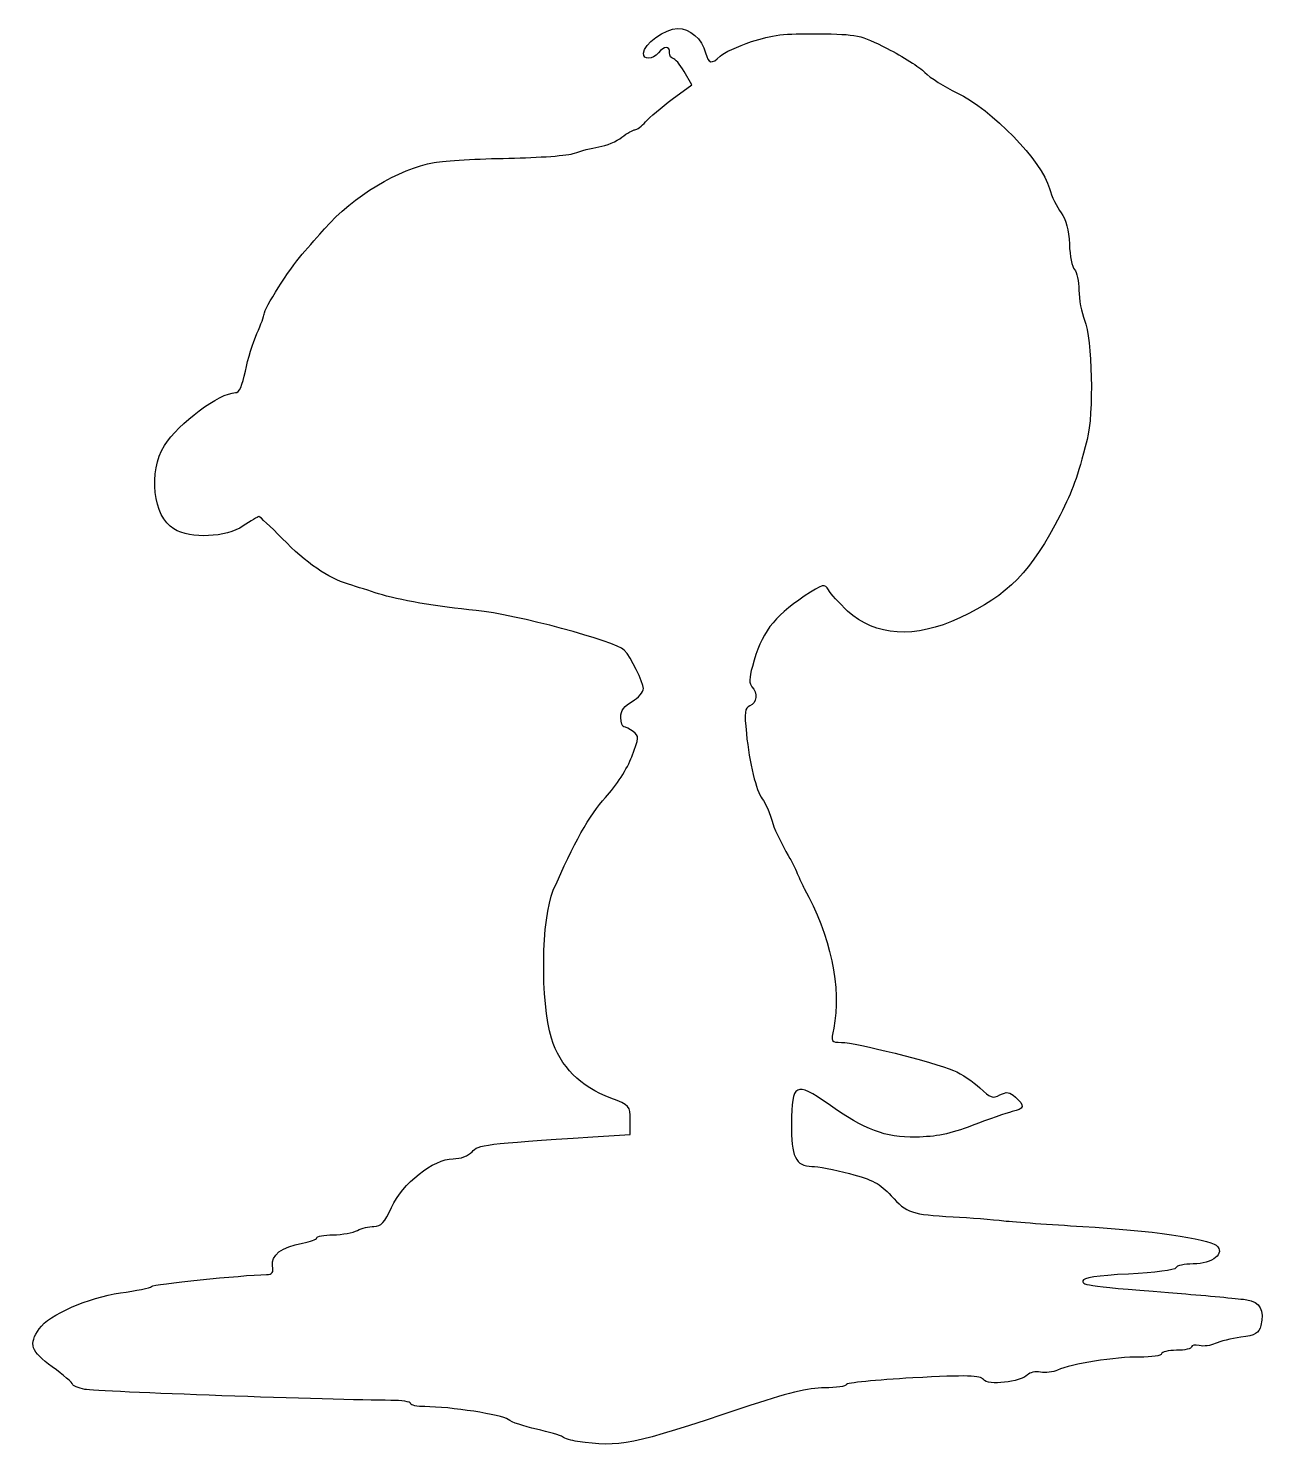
# Model space of a CAD drawing. Extents: x 9.7 to 93.3, y 4.1 to 100.1.
import ezdxf

# ---------------------------------------------------------------- set-up
doc = ezdxf.new("R2010")
doc.units = 0
doc.layers.add('Layer_2', color=7, linetype='CONTINUOUS')

msp = doc.modelspace()

# ---------------------------------------------------------------- linework, layer by layer
at = {"layer": 'Layer_2', "color": 7}
for points in [[(53.26724, 95.285049), (54.591482, 96.268343), (54.067649, 97.15617)], [(47.879, 25.106934), (50.418997, 25.273), (50.418997, 26.25381)]]:
    msp.add_lwpolyline(points, dxfattribs=at)
msp.add_lwpolyline([(46.862989, 4.505534)], close=True, dxfattribs=at)
for points in [[(51.307997, 98.402418), (51.307997, 98.990099), (52.803909, 100.075997), (53.613489, 100.075997)], [(53.613489, 100.075997), (54.463495, 100.075997), (55.285211, 99.367219), (55.520074, 98.431458)], [(53.085997, 98.424997), (53.085997, 98.913108), (52.729093, 98.913108), (52.323997, 98.424997)], [(56.507565, 98.199849), (56.732982, 98.425267), (57.684122, 98.865473), (58.621208, 99.178084)], [(58.621208, 99.178084), (60.012059, 99.64207), (60.838183, 99.740026), (63.118997, 99.711397)], [(63.118997, 99.711397), (65.819512, 99.677499), (65.976471, 99.644071), (67.809954, 98.712342)], [(52.323997, 98.424997), (51.924582, 97.943731), (51.307997, 97.930028), (51.307997, 98.402418)], [(53.31491, 98.043997), (53.189008, 98.043997), (53.085997, 98.215447), (53.085997, 98.424997)], [(54.067649, 97.15617), (53.779544, 97.644475), (53.440812, 98.043997), (53.31491, 98.043997)], [(55.520074, 98.431458), (55.707246, 97.68571), (55.939055, 97.63134), (56.507565, 98.199849)], [(67.809954, 98.712342), (68.85328, 98.182151), (69.99628, 97.455019), (70.349954, 97.096493)], [(70.349954, 97.096493), (70.703628, 96.737968), (71.678797, 96.11885), (72.516997, 95.720675)], [(51.45913, 93.759876), (51.725259, 94.057909), (52.538908, 94.744237), (53.26724, 95.285049)], [(72.516997, 95.720675), (74.875763, 94.600177), (78.273106, 91.089339), (78.78196, 89.246412)], [(49.861793, 92.716673), (50.212326, 92.992402), (50.606259, 93.217998), (50.737196, 93.217998)], [(50.737196, 93.217998), (50.868133, 93.217998), (51.193004, 93.461843), (51.45913, 93.759876)], [(48.29773, 92.062458), (48.807434, 92.146548), (49.511262, 92.440944), (49.861793, 92.716673)], [(37.167368, 91.002304), (37.889865, 91.127778), (40.156223, 91.259291), (42.203722, 91.294554)], [(42.203722, 91.294554), (44.251219, 91.329817), (46.251469, 91.482621), (46.648722, 91.634118)], [(46.648722, 91.634118), (47.045973, 91.785616), (47.788028, 91.978368), (48.29773, 92.062458)], [(29.732983, 86.511266), (31.686675, 88.728708), (34.757558, 90.5838), (37.167368, 91.002304)], [(78.78196, 89.246412), (78.924528, 88.730075), (79.274638, 87.991843), (79.559978, 87.605896)], [(79.559978, 87.605896), (79.915345, 87.125238), (80.094436, 86.455895), (80.12847, 85.481207)], [(28.228891, 84.797815), (28.69865, 85.33446), (29.375494, 86.105513), (29.732983, 86.511266)], [(80.12847, 85.481207), (80.155796, 84.698575), (80.311771, 83.924626), (80.475077, 83.761319)], [(25.653999, 80.748019), (25.653999, 81.128508), (27.344897, 83.787955), (28.228891, 84.797815)], [(80.475077, 83.761319), (80.638383, 83.598012), (80.771997, 82.969237), (80.771997, 82.36404)], [(80.771997, 82.36404), (80.771997, 81.758843), (80.945707, 80.847943), (81.158011, 80.339817)], [(25.166458, 79.445293), (25.434607, 80.042755), (25.653999, 80.628982), (25.653999, 80.748019)], [(81.158011, 80.339817), (81.672999, 79.10728), (81.780406, 73.987668), (81.327461, 72.262997)], [(24.386242, 76.898498), (24.547214, 77.701773), (24.898311, 78.847831), (25.166458, 79.445293)], [(23.71817, 75.437998), (23.971909, 75.437998), (24.188417, 75.911315), (24.386242, 76.898498)], [(18.907362, 71.857224), (19.863827, 73.372366), (22.639028, 75.437998), (23.71817, 75.437998)], [(81.327461, 72.262997), (80.620695, 69.571873), (80.381351, 68.904493), (79.496796, 67.158457)], [(19.540939, 66.21748), (18.141914, 67.043906), (17.79851, 70.10069), (18.907362, 71.857224)], [(24.232834, 66.420997), (23.073925, 65.634542), (20.701952, 65.531653), (19.540939, 66.21748)], [(25.301357, 67.055997), (25.228318, 67.055997), (24.747483, 66.770247), (24.232834, 66.420997)], [(26.877576, 65.581048), (26.083694, 66.392272), (25.374395, 67.055997), (25.301357, 67.055997)], [(79.496796, 67.158457), (77.57373, 63.362488), (75.97888, 61.725662), (72.72229, 60.205631)], [(31.369, 62.47829), (29.929008, 62.921314), (28.544372, 63.877846), (26.877576, 65.581048)], [(33.401, 61.834093), (32.8422, 62.016484), (31.9278, 62.306372), (31.369, 62.47829)], [(63.820778, 62.101648), (63.574557, 62.541618), (63.470512, 62.513612), (62.195358, 61.664154)], [(40.005, 60.703822), (37.359005, 60.959169), (34.673278, 61.418832), (33.401, 61.834093)], [(62.195358, 61.664154), (60.08153, 60.256005), (59.286055, 59.184495), (58.679495, 56.928253)], [(65.125417, 60.667133), (64.55255, 61.197583), (63.96546, 61.843116), (63.820778, 62.101648)], [(50.017722, 58.022641), (49.442944, 58.625941), (42.628799, 60.450616), (40.005, 60.703822)], [(72.72229, 60.205631), (69.67106, 58.781453), (66.985716, 58.944584), (65.125417, 60.667133)], [(51.306394, 55.427772), (51.307981, 55.85574), (50.464971, 57.553191), (50.017722, 58.022641)], [(58.679495, 56.928253), (58.466191, 56.13482), (58.459034, 55.739363), (58.654439, 55.543953)], [(50.544394, 54.558311), (50.96261, 54.79629), (51.30551, 55.187546), (51.306394, 55.427772)], [(58.654439, 55.543953), (59.06153, 55.136862), (58.985298, 54.432338), (58.514615, 54.25172)], [(49.784, 53.478811), (49.784, 53.9315), (50.012211, 54.255485), (50.544394, 54.558311)], [(58.514615, 54.25172), (58.164156, 54.117235), (58.127921, 53.832794), (58.276561, 52.383047)], [(49.989452, 52.831997), (49.876453, 52.831997), (49.784, 53.123065), (49.784, 53.478811)], [(50.625584, 52.514497), (50.388708, 52.689122), (50.10245, 52.831997), (49.989452, 52.831997)], [(50.530765, 50.817709), (51.021901, 52.106809), (51.0281, 52.217762), (50.625584, 52.514497)], [(58.276561, 52.383047), (58.481793, 50.381352), (58.943335, 48.47736), (59.344396, 47.977938)], [(48.746307, 48.060909), (49.468849, 48.851484), (50.229175, 50.026107), (50.530765, 50.817709)], [(45.217411, 41.783), (46.57725, 44.938635), (47.670905, 46.884246), (48.746307, 48.060909)], [(59.344396, 47.977938), (59.57647, 47.688944), (59.864723, 47.004589), (60.08147, 46.228)], [(60.08147, 46.228), (60.155939, 45.961189), (60.978979, 44.305641), (61.217937, 43.942)], [(61.217937, 43.942), (61.355637, 43.73245), (61.582258, 43.27525), (61.72154, 42.926)], [(61.72154, 42.926), (61.860824, 42.57675), (62.072486, 42.11955), (62.191897, 41.91)], [(45.090707, 31.780451), (44.334769, 34.219324), (44.406754, 39.901786), (45.217411, 41.783)], [(62.191897, 41.91), (63.949027, 38.826551), (64.733207, 35.099736), (64.182739, 32.4485)], [(49.112562, 27.721965), (47.035085, 28.496935), (45.6867, 29.857599), (45.090707, 31.780451)], [(64.182739, 32.4485), (63.990278, 31.521538), (64.004703, 31.496), (64.720713, 31.496)], [(64.720713, 31.496), (65.622321, 31.496), (70.927965, 30.164918), (72.288606, 29.597366)], [(63.806962, 27.328609), (61.60743, 28.866187), (61.348832, 28.728768), (61.319148, 26.006589)], [(72.288606, 29.597366), (72.83332, 29.370155), (73.638241, 28.836578), (74.077314, 28.411644)], [(74.077314, 28.411644), (74.771224, 27.740081), (74.948394, 27.677973), (75.431944, 27.936761)], [(75.431944, 27.936761), (75.887257, 28.180437), (76.076646, 28.154498), (76.475124, 27.793879)], [(50.418997, 26.25381), (50.418997, 27.201932), (50.375455, 27.250864), (49.112562, 27.721965)], [(69.740457, 25.090027), (67.61816, 25.068041), (66.363691, 25.541325), (63.806962, 27.328609)], [(76.475124, 27.793879), (77.130534, 27.200741), (77.089418, 27.009757), (76.263495, 26.810848)], [(61.319148, 26.006589), (61.294727, 23.768764), (61.608563, 23.116945), (62.713862, 23.109645)], [(76.263495, 26.810848), (75.87932, 26.718326), (74.661125, 26.297504), (73.556397, 25.875689)], [(39.720658, 24.096475), (40.16284, 24.585078), (40.460036, 24.621887), (47.879, 25.106934)], [(73.556397, 25.875689), (72.038887, 25.296262), (71.105914, 25.104172), (69.740457, 25.090027)], [(38.430785, 23.622), (38.948423, 23.622), (39.46235, 23.811047), (39.720658, 24.096475)], [(34.270347, 20.330919), (35.000859, 21.947293), (37.117946, 23.622), (38.430785, 23.622)], [(62.713862, 23.109645), (63.076384, 23.107264), (64.222138, 22.884784), (65.259979, 22.615276)], [(65.259979, 22.615276), (66.830345, 22.207477), (67.302457, 21.955149), (68.073659, 21.111464)], [(33.085024, 19.05), (33.567555, 19.05), (33.80971, 19.311686), (34.270347, 20.330919)], [(68.073659, 21.111464), (69.126489, 19.959688), (69.447436, 19.851465), (72.262995, 19.698843)], [(72.262995, 19.698843), (73.380595, 19.638261), (74.923645, 19.517715), (75.691995, 19.430963)], [(75.691995, 19.430963), (76.460345, 19.344214), (78.860645, 19.171441), (81.025995, 19.047031)], [(28.2575, 17.916477), (28.781375, 18.012209), (29.21, 18.174012), (29.21, 18.276038)], [(29.21, 18.276038), (29.21, 18.378062), (29.712224, 18.469131), (30.326052, 18.478413)], [(30.326052, 18.478413), (30.939883, 18.487673), (31.675319, 18.620094), (31.960354, 18.772643)], [(31.960354, 18.772643), (32.24539, 18.925188), (32.751493, 19.05), (33.085024, 19.05)], [(81.025995, 19.047031), (85.554508, 18.78684), (89.502935, 18.228209), (90.055647, 17.769499)], [(26.222835, 16.389966), (26.088817, 17.091036), (26.844995, 17.658358), (28.2575, 17.916477)], [(90.055647, 17.769499), (90.704059, 17.23136), (89.813537, 16.51), (88.500789, 16.51)], [(25.803654, 15.793987), (26.217768, 15.803988), (26.309827, 15.934894), (26.222835, 16.389966)], [(88.500789, 16.51), (87.905429, 16.51), (87.378797, 16.391427), (87.330492, 16.246507)], [(18.033999, 14.989307), (18.14082, 15.134095), (24.118853, 15.75322), (25.803654, 15.793987)], [(84.134322, 15.826732), (81.971983, 15.718009), (81.025987, 15.577637), (81.025987, 15.365495)], [(81.025987, 15.365495), (81.025987, 15.054651), (81.343235, 15.014451), (88.010987, 14.48036)], [(87.330492, 16.246507), (87.280163, 16.09553), (85.915368, 15.916283), (84.134322, 15.826732)], [(10.444613, 12.131469), (11.104219, 13.073187), (13.773889, 14.24799), (15.928578, 14.544717)], [(15.928578, 14.544717), (17.016709, 14.694564), (17.964149, 14.894631), (18.033999, 14.989307)], [(88.010987, 14.48036), (89.827087, 14.33489), (91.678022, 14.156576), (92.124173, 14.08411)], [(92.124173, 14.08411), (93.022883, 13.938136), (93.333115, 13.374148), (93.076694, 12.352483)], [(11.326903, 9.542261), (9.870869, 10.597454), (9.706994, 11.078369), (10.444613, 12.131469)], [(91.732933, 11.551465), (91.082863, 11.465502), (90.301323, 11.273409), (89.996177, 11.124594)], [(93.076694, 12.352483), (92.940711, 11.81068), (92.726206, 11.682815), (91.732933, 11.551465)], [(87.375987, 10.668), (86.817187, 10.668), (86.359987, 10.560158), (86.359987, 10.428356)], [(88.391987, 10.898219), (88.391987, 10.771598), (87.934787, 10.668), (87.375987, 10.668)], [(88.916677, 10.991234), (88.628098, 11.066695), (88.391987, 11.024841), (88.391987, 10.898219)], [(89.996177, 11.124594), (89.691033, 10.975779), (89.205258, 10.915766), (88.916677, 10.991234)], [(84.875415, 10.20976), (83.268722, 10.232541), (80.221225, 9.752449), (79.329814, 9.336127)], [(86.359987, 10.428356), (86.359987, 10.296549), (85.69193, 10.198185), (84.875415, 10.20976)], [(12.7, 8.369337), (12.7, 8.467148), (12.082106, 8.994963), (11.326903, 9.542261)], [(69.532487, 8.799497), (67.052812, 8.666803), (65.023987, 8.461433), (65.023987, 8.343117)], [(74.308446, 8.688313), (74.085691, 8.98185), (73.287422, 9.000434), (69.532487, 8.799497)], [(77.285723, 9.004001), (76.818964, 8.50433), (74.624629, 8.271661), (74.308446, 8.688313)], [(78.173363, 9.193096), (77.841565, 9.256522), (77.442126, 9.171427), (77.285723, 9.004001)], [(79.329814, 9.336127), (79.025567, 9.194033), (78.505164, 9.129668), (78.173363, 9.193096)], [(13.5255, 8.022738), (13.071475, 8.115557), (12.7, 8.271529), (12.7, 8.369337)], [(34.2265, 7.282693), (30.620261, 7.28989), (14.247194, 7.875196), (13.5255, 8.022738)], [(63.563487, 8.128471), (62.474033, 8.128725), (61.070514, 7.784216), (58.038987, 6.772047)], [(65.023987, 8.343117), (65.023987, 8.2248), (64.366762, 8.128212), (63.563487, 8.128471)], [(35.56, 7.069021), (35.56, 7.185081), (34.959925, 7.281233), (34.2265, 7.282693)], [(36.535614, 6.858), (35.999026, 6.858), (35.56, 6.952959), (35.56, 7.069021)], [(42.164, 5.982999), (41.766757, 6.307386), (38.224952, 6.858), (36.535614, 6.858)], [(58.038987, 6.772047), (50.414261, 4.226301), (49.726546, 4.086828), (46.862989, 4.505534)], [(44.069, 5.333309), (43.2308, 5.519523), (42.37355, 5.811885), (42.164, 5.982999)], [(45.847, 4.805844), (45.7073, 4.909735), (44.9072, 5.147096), (44.069, 5.333309)], [(46.863, 4.505534), (46.4439, 4.566814), (45.9867, 4.701953), (45.847, 4.805844)]]:
    msp.add_open_spline(points, degree=3, dxfattribs=at)

doc.saveas('drawing.dxf')
